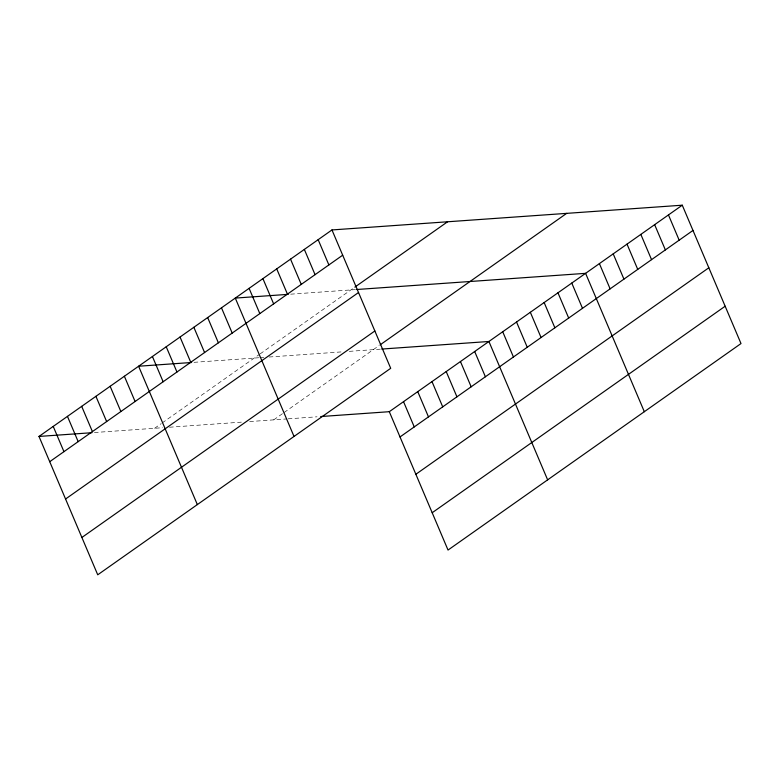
<?xml version="1.0" encoding="UTF-8"?>
<svg xmlns="http://www.w3.org/2000/svg" width="780" height="780" viewBox="0 0 780 780"><rect width="100%" height="100%" fill="white"/><g stroke="black" fill="none" stroke-linecap="round" stroke-linejoin="round"><path stroke-width="0.58" stroke-dasharray="3.9 2.92" d="M154.596 428.279L161.236 423.598M162.191 422.926L259.145 354.588M260.13 353.896L353.847 287.84M273.702 419.864L283.189 413.176M284.135 412.513L379.226 345.481M290.677 294.177L355.465 289.604M194.005 362.32L258.794 357.747M259.935 357.659L264.517 357.337M269.1 357.016L342.391 351.839M349.264 351.351L381.742 349.06M94.39 432.529L162.62 427.713M169.484 427.226L242.785 422.048M249.649 421.561L286.952 418.928M288.151 418.84L317.05 416.803"/><path stroke-width="1.17" d="M331.968 229.944L390.702 368.306L97.734 574.801L39 436.439L331.968 229.944L682.266 205.198L741 343.561L448.032 550.056L389.298 411.694L320.668 416.549M49.715 461.692L342.683 255.197M354.832 287.137L447.574 221.783M65.559 499.015L358.527 292.519M81.88 537.478L374.858 330.973M380.221 344.789L566.67 213.369M389.298 411.694L682.266 205.198M400.013 436.946L692.991 230.441M415.867 474.269L708.835 267.774M432.188 512.733L725.156 306.228M288.269 294.343L235.287 298.087L294.021 436.449M356.616 289.517L585.595 273.341L644.319 411.703M191.597 362.495L138.606 366.229L197.34 504.592M381.742 349.06L488.914 341.484L547.638 479.846M39 436.439L91.981 432.705M668.46 214.929L679.175 240.181M654.644 224.669L665.369 249.912M640.838 234.4L651.553 259.652M627.023 244.14L637.738 269.383M613.216 253.87L623.932 279.123M599.401 263.611L610.116 288.853M571.779 283.081L582.494 308.324M557.963 292.812L568.688 318.065M544.157 302.552L554.873 327.795M530.341 312.283L541.067 337.535M516.535 322.023L527.251 347.266M502.72 331.753L513.435 356.996M474.679 351.517L485.394 376.769M460.453 361.549L471.169 386.792M446.219 371.582L456.934 396.825M431.993 381.605L442.709 406.858M417.758 391.638L428.473 416.881M403.533 401.671L414.248 426.913M318.162 239.684L328.877 264.927M304.346 249.415L315.061 274.657M290.54 259.145L301.255 284.398M276.724 268.885L287.44 294.128M262.909 278.616L273.634 303.869M249.103 288.356L259.818 313.599M221.481 307.827L232.196 333.07M207.665 317.558L218.38 342.81M193.859 327.298L204.575 352.54M180.043 337.028L190.759 362.281M166.228 346.769L176.953 372.011M152.422 356.499L163.137 381.742M124.381 376.262L135.096 401.515M110.146 386.295L120.871 411.538M95.92 396.328L106.636 421.57M81.686 406.351L92.41 431.603M67.46 416.383L78.175 441.636M53.225 426.416L63.95 451.659"/></g></svg>
